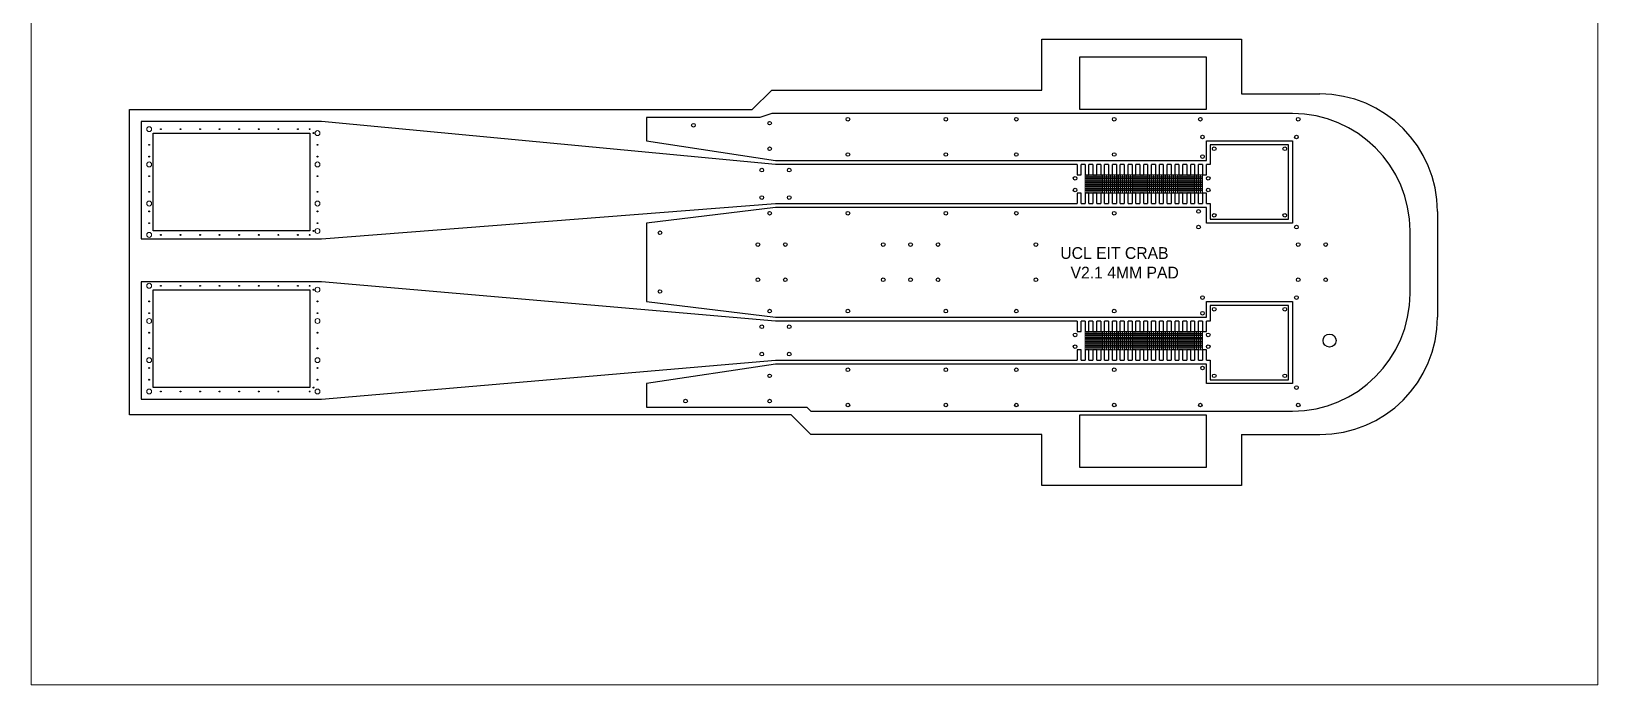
# Model space of a CAD drawing. Header units: millimetres. Extents: x 43.3 to 83.3, y 94.2 to 164.2.
# Drawn here: x 43.29 to 83.29, y 94.21 to 110.9 of the extents above; entities that cross this region are included whole.
import ezdxf

# ---------------------------------------------------------------- set-up
doc = ezdxf.new("R2010")
doc.units = ezdxf.units.MM
for name, color, linetype in [('Foil', 5, 'Continuous'), ('Opening', 1, 'Continuous'), ('Outline', 3, 'Continuous'), ('Rasters', 6, 'Continuous')]:
    doc.layers.add(name, color=color, linetype=linetype)

# ---------------------------------------------------------------- blocks, each defined once
blk = doc.blocks.new('*U3')
at = {"layer": 'Rasters'}
blk.add_line((0, 0.233), (0, -0.233), dxfattribs=at)
blk = doc.blocks.new('*U4')
at = {"layer": 'Rasters', "color": 0, "linetype": 'ByBlock', "lineweight": -2, "transparency": 16777216}
for p in [(0, 0), (0.05, 0), (0.1, 0), (0.15, 0), (0.2, 0), (0.25, 0), (0.3, 0), (0.35, 0), (0.4, 0), (0.45, 0), (0.5, 0), (0.55, 0), (0.6, 0), (0.65, 0), (0.7, 0), (0.75, 0), (0.8, 0), (0.85, 0), (0.9, 0), (0.95, 0), (1, 0), (1.05, 0), (1.1, 0), (1.15, 0), (1.2, 0), (1.25, 0), (1.3, 0), (1.35, 0), (1.4, 0), (1.45, 0), (1.5, 0), (1.55, 0), (1.6, 0), (1.65, 0), (1.7, 0), (1.75, 0), (1.8, 0), (1.85, 0), (1.9, 0), (1.95, 0), (2, 0), (2.05, 0), (2.1, 0), (2.15, 0), (2.2, 0), (2.25, 0), (2.3, 0), (2.35, 0), (2.4, 0), (2.45, 0), (2.5, 0), (2.55, 0), (2.6, 0), (2.65, 0), (2.7, 0), (2.75, 0), (2.8, 0), (2.85, 0), (2.9, 0)]:
    blk.add_blockref('*U3', p, dxfattribs=at)
blk = doc.blocks.new('*U5')
at = {"layer": 'Rasters'}
blk.add_line((0, 0.233), (0, -0.233), dxfattribs=at)
blk = doc.blocks.new('*U6')
at = {"layer": 'Rasters', "color": 0, "linetype": 'ByBlock', "lineweight": -2, "transparency": 16777216}
for p in [(0, 0), (0.05, 0), (0.1, 0), (0.15, 0), (0.2, 0), (0.25, 0), (0.3, 0), (0.35, 0), (0.4, 0), (0.45, 0), (0.5, 0), (0.55, 0), (0.6, 0), (0.65, 0), (0.7, 0), (0.75, 0), (0.8, 0), (0.85, 0), (0.9, 0), (0.95, 0), (1, 0), (1.05, 0), (1.1, 0), (1.15, 0), (1.2, 0), (1.25, 0), (1.3, 0), (1.35, 0), (1.4, 0), (1.45, 0), (1.5, 0), (1.55, 0), (1.6, 0), (1.65, 0), (1.7, 0), (1.75, 0), (1.8, 0), (1.85, 0), (1.9, 0), (1.95, 0), (2, 0), (2.05, 0), (2.1, 0), (2.15, 0), (2.2, 0), (2.25, 0), (2.3, 0), (2.35, 0), (2.4, 0), (2.45, 0), (2.5, 0), (2.55, 0), (2.6, 0), (2.65, 0), (2.7, 0), (2.75, 0), (2.8, 0), (2.85, 0), (2.9, 0)]:
    blk.add_blockref('*U5', p, dxfattribs=at)

msp = doc.modelspace()

# ---------------------------------------------------------------- linework, layer by layer
at = {"layer": 'Foil'}
for p, q in [((73.2, 110.236), (70.057, 110.236)), ((70.057, 110.236), (70.057, 108.91)), ((73.3, 110.236), (73.2, 110.236)), ((73.3, 108.91), (73.3, 110.236)), ((62.2, 108.8), (61.9, 108.7)), ((69.7, 108.8), (62.2, 108.8)), ((73.4, 108.8), (69.7, 108.8)), ((70.057, 108.91), (73.2, 108.91)), ((73.2, 108.91), (73.3, 108.91)), ((75.4, 108.8), (73.4, 108.8)), ((75.5, 108.8), (75.4, 108.8)), ((50.7, 108.6), (46.1, 108.6)), ((46.1, 108.6), (46.1, 105.6)), ((62.3, 107.5), (50.7, 108.6)), ((61.9, 108.7), (59, 108.7)), ((59, 108.7), (59, 108.1)), ((59, 108.1), (62.3, 107.6)), ((73.3, 107.6), (73.3, 108.1)), ((73.3, 108.1), (73.4, 108.1)), ((73.4, 108.1), (75.5, 108.1)), ((75.4, 108), (73.4, 108)), ((73.4, 108), (73.4, 107.5)), ((75.4, 106.1), (75.4, 108)), ((75.5, 108.1), (75.5, 107)), ((62.3, 107.6), (62.4, 107.6)), ((62.4, 107.6), (67.1, 107.6)), ((67.1, 107.6), (69.7, 107.6)), ((69.7, 107.6), (73.3, 107.6)), ((66.9, 107.5), (62.3, 107.5)), ((69.7, 107.5), (66.9, 107.5)), ((70, 107.5), (69.7, 107.5)), ((70.2, 107.5), (70.1, 107.5)), ((70.4, 107.5), (70.3, 107.5)), ((70.6, 107.5), (70.5, 107.5)), ((70.8, 107.5), (70.7, 107.5)), ((71, 107.5), (70.9, 107.5)), ((71.2, 107.5), (71.1, 107.5)), ((71.4, 107.5), (71.3, 107.5)), ((71.6, 107.5), (71.5, 107.5)), ((71.8, 107.5), (71.7, 107.5)), ((72, 107.5), (71.9, 107.5)), ((72.2, 107.5), (72.1, 107.5)), ((72.4, 107.5), (72.3, 107.5)), ((72.6, 107.5), (72.5, 107.5)), ((72.8, 107.5), (72.7, 107.5)), ((73, 107.5), (72.9, 107.5)), ((73.2, 107.5), (73.1, 107.5)), ((73.4, 107.5), (73.3, 107.5)), ((75.5, 107), (75.5, 106)), ((50.7, 105.6), (62.3, 106.5)), ((62.3, 106.4), (59, 106)), ((62.3, 106.5), (63.2, 106.5)), ((63.3, 106.4), (62.3, 106.4)), ((63.2, 106.5), (66.9, 106.5)), ((67, 106.4), (63.3, 106.4)), ((66.9, 106.5), (69.7, 106.5)), ((69.7, 106.4), (67, 106.4)), ((69.7, 106.5), (70, 106.5)), ((73.2, 106.4), (69.7, 106.4)), ((70.1, 106.5), (70.2, 106.5)), ((70.3, 106.5), (70.4, 106.5)), ((70.5, 106.5), (70.6, 106.5)), ((70.7, 106.5), (70.8, 106.5)), ((70.9, 106.5), (71, 106.5)), ((71.1, 106.5), (71.2, 106.5)), ((71.3, 106.5), (71.4, 106.5)), ((71.5, 106.5), (71.6, 106.5)), ((71.7, 106.5), (71.8, 106.5)), ((71.9, 106.5), (72, 106.5)), ((72.1, 106.5), (72.2, 106.5)), ((72.3, 106.5), (72.4, 106.5)), ((72.5, 106.5), (72.6, 106.5)), ((72.7, 106.5), (72.8, 106.5)), ((72.9, 106.5), (73, 106.5)), ((73.1, 106.5), (73.2, 106.5)), ((73.3, 106.4), (73.2, 106.4)), ((73.3, 106.5), (73.4, 106.5)), ((73.3, 106), (73.3, 106.4)), ((73.4, 106.5), (73.4, 106.1)), ((59, 106), (59, 104)), ((73.4, 106), (73.3, 106)), ((73.4, 106.1), (75.4, 106.1)), ((75.5, 106), (73.4, 106)), ((46.1, 105.6), (50.7, 105.6)), ((78.5, 104.2), (78.5, 105.8)), ((46.1, 104.5), (46.1, 101.5)), ((50.7, 104.5), (46.1, 104.5)), ((62.3, 103.5), (50.7, 104.5)), ((59, 104), (62.3, 103.6)), ((73.3, 103.6), (73.3, 104)), ((73.3, 104), (73.4, 104)), ((73.4, 104), (75.5, 104)), ((75.5, 104), (75.5, 103)), ((62.3, 103.6), (63.4, 103.6)), ((63.4, 103.6), (67, 103.6)), ((67, 103.6), (69.7, 103.6)), ((69.7, 103.6), (73.3, 103.6)), ((75.4, 103.9), (73.4, 103.9)), ((73.4, 103.9), (73.4, 103.5)), ((75.4, 102), (75.4, 103.9)), ((63.3, 103.5), (62.3, 103.5)), ((66.9, 103.5), (63.3, 103.5)), ((69.7, 103.5), (66.9, 103.5)), ((70, 103.5), (69.7, 103.5)), ((70.2, 103.5), (70.1, 103.5)), ((70.4, 103.5), (70.3, 103.5)), ((70.6, 103.5), (70.5, 103.5)), ((70.8, 103.5), (70.7, 103.5)), ((71, 103.5), (70.9, 103.5)), ((71.2, 103.5), (71.1, 103.5)), ((71.4, 103.5), (71.3, 103.5)), ((71.6, 103.5), (71.5, 103.5)), ((71.8, 103.5), (71.7, 103.5)), ((72, 103.5), (71.9, 103.5)), ((72.2, 103.5), (72.1, 103.5)), ((72.4, 103.5), (72.3, 103.5)), ((72.6, 103.5), (72.5, 103.5)), ((72.8, 103.5), (72.7, 103.5)), ((73, 103.5), (72.9, 103.5)), ((73.2, 103.5), (73.1, 103.5)), ((73.4, 103.5), (73.3, 103.5)), ((75.5, 103), (75.5, 101.9)), ((50.7, 101.5), (62.3, 102.5)), ((62.3, 102.4), (59, 101.9)), ((62.3, 102.5), (63.2, 102.5)), ((63.4, 102.4), (62.3, 102.4)), ((63.2, 102.5), (66.9, 102.5)), ((67.1, 102.4), (63.4, 102.4)), ((66.9, 102.5), (69.7, 102.5)), ((69.7, 102.4), (67.1, 102.4)), ((69.7, 102.5), (70, 102.5)), ((73.2, 102.4), (69.7, 102.4)), ((70.1, 102.5), (70.2, 102.5)), ((70.3, 102.5), (70.4, 102.5)), ((70.5, 102.5), (70.6, 102.5)), ((70.7, 102.5), (70.8, 102.5)), ((70.9, 102.5), (71, 102.5)), ((71.1, 102.5), (71.2, 102.5)), ((71.3, 102.5), (71.4, 102.5)), ((71.5, 102.5), (71.6, 102.5)), ((71.7, 102.5), (71.8, 102.5)), ((71.9, 102.5), (72, 102.5)), ((72.1, 102.5), (72.2, 102.5)), ((72.3, 102.5), (72.4, 102.5)), ((72.5, 102.5), (72.6, 102.5)), ((72.7, 102.5), (72.8, 102.5)), ((72.9, 102.5), (73, 102.5)), ((73.1, 102.5), (73.2, 102.5)), ((73.3, 102.4), (73.2, 102.4)), ((73.3, 102.5), (73.4, 102.5)), ((73.3, 101.9), (73.3, 102.4)), ((73.4, 102.5), (73.4, 102)), ((73.4, 102), (75.4, 102)), ((59, 101.9), (59, 101.3)), ((73.4, 101.9), (73.3, 101.9)), ((75.5, 101.9), (73.4, 101.9)), ((46.1, 101.5), (50.7, 101.5)), ((59, 101.3), (63.1, 101.3)), ((63.1, 101.3), (63.2, 101.2)), ((63.2, 101.2), (69.7, 101.2)), ((69.7, 101.2), (73.2, 101.2)), ((73.2, 101.2), (75.4, 101.2)), ((75.4, 101.2), (75.5, 101.2)), ((73.2, 101.091), (70.057, 101.091)), ((70.057, 101.091), (70.057, 99.765)), ((73.3, 101.091), (73.2, 101.091)), ((73.3, 99.765), (73.3, 101.091)), ((70.057, 99.765), (73.2, 99.765)), ((73.2, 99.765), (73.3, 99.765))]:
    msp.add_line(p, q, dxfattribs=at)
for points in [[(70, 107.5), (70, 107.233), (70.1, 107.233), (70.1, 107.5)], [(70.2, 107.5), (70.2, 107.233), (70.3, 107.233), (70.3, 107.5)], [(70.4, 107.5), (70.4, 107.233), (70.5, 107.233), (70.5, 107.5)], [(70.6, 107.5), (70.6, 107.233), (70.7, 107.233), (70.7, 107.5)], [(70.8, 107.5), (70.8, 107.233), (70.9, 107.233), (70.9, 107.5)], [(71, 107.5), (71, 107.233), (71.1, 107.233), (71.1, 107.5)], [(71.2, 107.5), (71.2, 107.233), (71.3, 107.233), (71.3, 107.5)], [(71.4, 107.5), (71.4, 107.233), (71.5, 107.233), (71.5, 107.5)], [(71.6, 107.5), (71.6, 107.233), (71.7, 107.233), (71.7, 107.5)], [(71.8, 107.5), (71.8, 107.233), (71.9, 107.233), (71.9, 107.5)], [(72, 107.5), (72, 107.233), (72.1, 107.233), (72.1, 107.5)], [(72.2, 107.5), (72.2, 107.233), (72.3, 107.233), (72.3, 107.5)], [(72.4, 107.5), (72.4, 107.233), (72.5, 107.233), (72.5, 107.5)], [(72.6, 107.5), (72.6, 107.233), (72.7, 107.233), (72.7, 107.5)], [(72.8, 107.5), (72.8, 107.233), (72.9, 107.233), (72.9, 107.5)], [(73, 107.5), (73, 107.233), (73.1, 107.233), (73.1, 107.5)], [(73.2, 107.5), (73.2, 107.233), (73.3, 107.233), (73.3, 107.5)], [(70.1, 106.5), (70.1, 106.767), (70, 106.767), (70, 106.5)], [(70.3, 106.5), (70.3, 106.767), (70.2, 106.767), (70.2, 106.5)], [(70.5, 106.5), (70.5, 106.767), (70.4, 106.767), (70.4, 106.5)], [(70.7, 106.5), (70.7, 106.767), (70.6, 106.767), (70.6, 106.5)], [(70.9, 106.5), (70.9, 106.767), (70.8, 106.767), (70.8, 106.5)], [(71.1, 106.5), (71.1, 106.767), (71, 106.767), (71, 106.5)], [(71.3, 106.5), (71.3, 106.767), (71.2, 106.767), (71.2, 106.5)], [(71.5, 106.5), (71.5, 106.767), (71.4, 106.767), (71.4, 106.5)], [(71.7, 106.5), (71.7, 106.767), (71.6, 106.767), (71.6, 106.5)], [(71.9, 106.5), (71.9, 106.767), (71.8, 106.767), (71.8, 106.5)], [(72.1, 106.5), (72.1, 106.767), (72, 106.767), (72, 106.5)], [(72.3, 106.5), (72.3, 106.767), (72.2, 106.767), (72.2, 106.5)], [(72.5, 106.5), (72.5, 106.767), (72.4, 106.767), (72.4, 106.5)], [(72.7, 106.5), (72.7, 106.767), (72.6, 106.767), (72.6, 106.5)], [(72.9, 106.5), (72.9, 106.767), (72.8, 106.767), (72.8, 106.5)], [(73.1, 106.5), (73.1, 106.767), (73, 106.767), (73, 106.5)], [(73.3, 106.5), (73.3, 106.767), (73.2, 106.767), (73.2, 106.5)], [(70, 103.5), (70, 103.233), (70.1, 103.233), (70.1, 103.5)], [(70.2, 103.5), (70.2, 103.233), (70.3, 103.233), (70.3, 103.5)], [(70.4, 103.5), (70.4, 103.233), (70.5, 103.233), (70.5, 103.5)], [(70.6, 103.5), (70.6, 103.233), (70.7, 103.233), (70.7, 103.5)], [(70.8, 103.5), (70.8, 103.233), (70.9, 103.233), (70.9, 103.5)], [(71, 103.5), (71, 103.233), (71.1, 103.233), (71.1, 103.5)], [(71.2, 103.5), (71.2, 103.233), (71.3, 103.233), (71.3, 103.5)], [(71.4, 103.5), (71.4, 103.233), (71.5, 103.233), (71.5, 103.5)], [(71.6, 103.5), (71.6, 103.233), (71.7, 103.233), (71.7, 103.5)], [(71.8, 103.5), (71.8, 103.233), (71.9, 103.233), (71.9, 103.5)], [(72, 103.5), (72, 103.233), (72.1, 103.233), (72.1, 103.5)], [(72.2, 103.5), (72.2, 103.233), (72.3, 103.233), (72.3, 103.5)], [(72.4, 103.5), (72.4, 103.233), (72.5, 103.233), (72.5, 103.5)], [(72.6, 103.5), (72.6, 103.233), (72.7, 103.233), (72.7, 103.5)], [(72.8, 103.5), (72.8, 103.233), (72.9, 103.233), (72.9, 103.5)], [(73, 103.5), (73, 103.233), (73.1, 103.233), (73.1, 103.5)], [(73.2, 103.5), (73.2, 103.233), (73.3, 103.233), (73.3, 103.5)], [(70.1, 102.5), (70.1, 102.767), (70, 102.767), (70, 102.5)], [(70.3, 102.5), (70.3, 102.767), (70.2, 102.767), (70.2, 102.5)], [(70.5, 102.5), (70.5, 102.767), (70.4, 102.767), (70.4, 102.5)], [(70.7, 102.5), (70.7, 102.767), (70.6, 102.767), (70.6, 102.5)], [(70.9, 102.5), (70.9, 102.767), (70.8, 102.767), (70.8, 102.5)], [(71.1, 102.5), (71.1, 102.767), (71, 102.767), (71, 102.5)], [(71.3, 102.5), (71.3, 102.767), (71.2, 102.767), (71.2, 102.5)], [(71.5, 102.5), (71.5, 102.767), (71.4, 102.767), (71.4, 102.5)], [(71.7, 102.5), (71.7, 102.767), (71.6, 102.767), (71.6, 102.5)], [(71.9, 102.5), (71.9, 102.767), (71.8, 102.767), (71.8, 102.5)], [(72.1, 102.5), (72.1, 102.767), (72, 102.767), (72, 102.5)], [(72.3, 102.5), (72.3, 102.767), (72.2, 102.767), (72.2, 102.5)], [(72.5, 102.5), (72.5, 102.767), (72.4, 102.767), (72.4, 102.5)], [(72.7, 102.5), (72.7, 102.767), (72.6, 102.767), (72.6, 102.5)], [(72.9, 102.5), (72.9, 102.767), (72.8, 102.767), (72.8, 102.5)], [(73.1, 102.5), (73.1, 102.767), (73, 102.767), (73, 102.5)], [(73.3, 102.5), (73.3, 102.767), (73.2, 102.767), (73.2, 102.5)]]:
    msp.add_lwpolyline(points, dxfattribs=at)
at = {"layer": 'Foil', "linetype": 'Continuous', "lineweight": 0}
for centre in [(46.3, 108.4), (50.6, 108.3), (46.3, 107.5), (50.6, 107.5), (46.3, 106.5), (50.6, 106.5), (46.3, 105.7), (50.6, 105.8), (46.3, 104.4), (50.6, 104.3), (46.3, 103.5), (50.6, 103.5), (46.3, 102.5), (50.6, 102.5), (46.3, 101.7), (50.6, 101.7)]:
    msp.add_circle(centre, 0.0626, dxfattribs=at)
at = {"layer": 'Foil'}
for centre, radius in [((46.6, 108.4), 0.0114), ((47.1, 108.4), 0.0114), ((47.6, 108.4), 0.0114), ((48.1, 108.4), 0.0114), ((48.6, 108.4), 0.0114), ((49.1, 108.4), 0.0114), ((49.6, 108.4), 0.0114), ((50.1, 108.4), 0.0114), ((50.4, 108.4), 0.0114), ((60.2, 108.5), 0.0463), ((62.146, 108.554), 0.0463), ((64.146, 108.654), 0.0463), ((66.646, 108.654), 0.0463), ((68.446, 108.654), 0.0463), ((70.946, 108.654), 0.0463), ((73.146, 108.654), 0.0463), ((75.646, 108.654), 0.0463), ((46.3, 108), 0.0114), ((50.5, 108.3), 0.0114), ((50.6, 108), 0.0114), ((73.2, 108.2), 0.0463), ((75.6, 108.2), 0.0463), ((46.3, 107.7), 0.0114), ((50.6, 107.7), 0.0114), ((62.146, 107.9), 0.0463), ((64.146, 107.754), 0.0463), ((66.646, 107.754), 0.0463), ((68.446, 107.754), 0.0463), ((70.946, 107.754), 0.0463), ((73.2, 107.7), 0.0463), ((73.5, 107.9), 0.0463), ((75.3, 107.9), 0.0463), ((46.3, 107.2), 0.0114), ((50.6, 107.2), 0.0114), ((61.946, 107.354), 0.0463), ((62.646, 107.354), 0.0463), ((46.3, 106.8), 0.0114), ((50.6, 106.8), 0.0114), ((69.946, 107.146), 0.0463), ((69.946, 106.846), 0.0463), ((73.346, 107.146), 0.0463), ((73.346, 106.846), 0.0463), ((61.946, 106.654), 0.0463), ((62.646, 106.654), 0.0463), ((46.3, 106.3), 0.0114), ((46.3, 106), 0.0114), ((50.6, 106.3), 0.0114), ((50.6, 106), 0.0114), ((62.146, 106.254), 0.0463), ((64.146, 106.254), 0.0463), ((66.646, 106.254), 0.0463), ((68.446, 106.254), 0.0463), ((70.946, 106.254), 0.0463), ((73.1, 106.3), 0.0463), ((73.5, 106.2), 0.0463), ((75.3, 106.2), 0.0463), ((46.6, 105.7), 0.0114), ((47.1, 105.7), 0.0114), ((47.6, 105.7), 0.0114), ((48.1, 105.7), 0.0114), ((48.6, 105.7), 0.0114), ((49.1, 105.7), 0.0114), ((49.6, 105.7), 0.0114), ((50.1, 105.7), 0.0114), ((50.4, 105.7), 0.0114), ((50.5, 105.8), 0.0114), ((59.346, 105.754), 0.0463), ((73.1, 105.9), 0.0463), ((75.6, 105.9), 0.0463), ((61.846, 105.454), 0.0463), ((62.546, 105.454), 0.0463), ((65.046, 105.454), 0.0463), ((65.746, 105.454), 0.0463), ((66.446, 105.454), 0.0463), ((68.946, 105.454), 0.0463), ((75.646, 105.454), 0.0463), ((76.346, 105.454), 0.0463), ((46.6, 104.4), 0.0114), ((47.1, 104.4), 0.0114), ((47.6, 104.4), 0.0114), ((48.1, 104.4), 0.0114), ((48.6, 104.4), 0.0114), ((49.1, 104.4), 0.0114), ((49.6, 104.4), 0.0114), ((50.1, 104.4), 0.0114), ((50.4, 104.4), 0.0114), ((61.846, 104.554), 0.0463), ((62.546, 104.554), 0.0463), ((65.046, 104.554), 0.0463), ((65.746, 104.554), 0.0463), ((66.446, 104.554), 0.0463), ((68.946, 104.554), 0.0463), ((75.646, 104.554), 0.0463), ((76.346, 104.554), 0.0463), ((46.3, 104), 0.0114), ((50.5, 104.3), 0.0114), ((50.6, 104), 0.0114), ((59.346, 104.254), 0.0463), ((73.2, 104.1), 0.0463), ((75.6, 104.1), 0.0463), ((46.3, 103.7), 0.0114), ((50.6, 103.7), 0.0114), ((62.146, 103.754), 0.0463), ((64.146, 103.754), 0.0463), ((66.646, 103.754), 0.0463), ((68.446, 103.754), 0.0463), ((70.946, 103.754), 0.0463), ((73.2, 103.7), 0.0463), ((73.5, 103.8), 0.0463), ((75.3, 103.8), 0.0463), ((46.3, 103.2), 0.0114), ((50.6, 103.2), 0.0114), ((61.946, 103.354), 0.0463), ((62.646, 103.354), 0.0463), ((46.3, 102.8), 0.0114), ((50.6, 102.8), 0.0114), ((69.946, 103.146), 0.0463), ((69.946, 102.846), 0.0463), ((73.346, 103.146), 0.0463), ((73.346, 102.846), 0.0463), ((76.446, 103), 0.168), ((61.946, 102.654), 0.0463), ((62.646, 102.654), 0.0463), ((46.3, 102.3), 0.0114), ((46.3, 102), 0.0114), ((50.6, 102.3), 0.0114), ((50.6, 102), 0.0114), ((62.146, 102.1), 0.0463), ((64.146, 102.254), 0.0463), ((66.646, 102.254), 0.0463), ((68.446, 102.254), 0.0463), ((70.946, 102.254), 0.0463), ((73.2, 102.3), 0.0463), ((73.5, 102.1), 0.0463), ((75.3, 102.1), 0.0463), ((46.6, 101.7), 0.0114), ((47.1, 101.7), 0.0114), ((47.6, 101.7), 0.0114), ((48.1, 101.7), 0.0114), ((48.6, 101.7), 0.0114), ((49.1, 101.7), 0.0114), ((49.6, 101.7), 0.0114), ((50.4, 101.7), 0.0114), ((50.5, 101.8), 0.0114), ((75.6, 101.8), 0.0463), ((60, 101.454), 0.0463), ((62.146, 101.454), 0.0463), ((64.146, 101.354), 0.0463), ((66.646, 101.354), 0.0463), ((68.446, 101.354), 0.0463), ((70.946, 101.354), 0.0463), ((73.146, 101.354), 0.0463), ((75.646, 101.354), 0.0463)]:
    msp.add_circle(centre, radius, dxfattribs=at)
for centre, start, end in [((75.5, 105.8), 0, 90), ((75.5, 104.2), 270, 360)]:
    msp.add_arc(centre, 3, start, end, dxfattribs=at)
at = {"layer": 'Opening', "linetype": 'Continuous', "lineweight": 0}
for p, q in [((43.292, 94.211), (43.292, 164.211)), ((83.292, 164.211), (83.292, 94.211)), ((70.2, 106.767), (70.2, 107.233)), ((70.2, 107.233), (73.2, 107.233)), ((73.2, 107.233), (73.2, 106.767)), ((73.2, 106.767), (70.2, 106.767)), ((70.2, 102.767), (70.2, 103.233)), ((70.2, 103.233), (73.2, 103.233)), ((73.2, 103.233), (73.2, 102.767)), ((73.2, 102.767), (70.2, 102.767)), ((83.292, 94.211), (43.292, 94.211))]:
    msp.add_line(p, q, dxfattribs=at)
at = {"layer": 'Opening'}
for p, q in [((46.4, 105.8), (46.4, 108.3)), ((46.4, 108.3), (50.4, 108.3)), ((50.4, 108.3), (50.4, 105.8)), ((50.4, 105.8), (46.4, 105.8)), ((46.4, 101.8), (46.4, 104.3)), ((46.4, 104.3), (50.4, 104.3)), ((50.4, 104.3), (50.4, 101.8)), ((50.4, 101.8), (46.4, 101.8))]:
    msp.add_line(p, q, dxfattribs=at)
at = {"layer": 'Outline'}
for p, q in [((69.1, 110.6), (69.1, 110.7)), ((69.1, 110.7), (74.2, 110.7)), ((69.1, 110.2), (69.1, 110.6)), ((74.2, 110.7), (74.2, 110.2)), ((69.1, 109.4), (69.1, 110.2)), ((74.2, 110.2), (74.2, 109.3)), ((61.7, 108.9), (62.2, 109.4)), ((62.2, 109.4), (69.1, 109.4)), ((74.2, 109.3), (76.2, 109.3)), ((45.8, 101.1), (45.8, 108.9)), ((45.8, 108.9), (56.7, 108.9)), ((56.7, 108.9), (61.7, 108.9)), ((79.2, 106.3), (79.2, 103.6)), ((56.7, 101.1), (45.8, 101.1)), ((62.7, 101.1), (56.7, 101.1)), ((63.2, 100.6), (62.7, 101.1)), ((69.1, 100.6), (63.2, 100.6)), ((69.1, 99.3), (69.1, 100.6)), ((74.2, 100.6), (74.2, 99.3)), ((74.2, 100.6), (76.2, 100.6)), ((74.2, 99.3), (69.1, 99.3))]:
    msp.add_line(p, q, dxfattribs=at)
for centre, start, end in [((76.2, 106.3), 0, 90), ((76.2, 103.6), 270, 0)]:
    msp.add_arc(centre, 3, start, end, dxfattribs=at)
at = {"layer": 'Rasters'}
for p, q in [((70.25, 107.233), (70.25, 107.233)), ((70.2, 107.183), (73.2, 107.183)), ((73.2, 107.133), (70.2, 107.133)), ((70.2, 107.083), (73.2, 107.083)), ((73.2, 107.033), (70.2, 107.033)), ((70.2, 106.983), (73.2, 106.983)), ((73.2, 106.933), (70.2, 106.933)), ((70.2, 106.883), (73.2, 106.883)), ((73.2, 106.833), (70.2, 106.833)), ((70.25, 103.233), (70.25, 103.233)), ((70.2, 103.183), (73.2, 103.183)), ((73.2, 103.133), (70.2, 103.133)), ((70.2, 103.083), (73.2, 103.083)), ((73.2, 103.033), (70.2, 103.033)), ((70.2, 102.983), (73.2, 102.983)), ((73.2, 102.933), (70.2, 102.933)), ((70.2, 102.883), (73.2, 102.883)), ((73.2, 102.833), (70.2, 102.833))]:
    msp.add_line(p, q, dxfattribs=at)

# ---------------------------------------------------------------- block references
for name, p in [('*U6', (70.25, 107)), ('*U4', (70.25, 103))]:
    msp.add_blockref(name, p, dxfattribs=at)

# ---------------------------------------------------------------- texts
at = {"layer": 'Foil'}
for s, p in [('UCL EIT CRAB', (69.569, 105.087)), ('V2.1 4MM PAD', (69.831, 104.587))]:
    msp.add_text(s, height=0.3, dxfattribs=at).set_placement(p)

doc.saveas('drawing.dxf')
